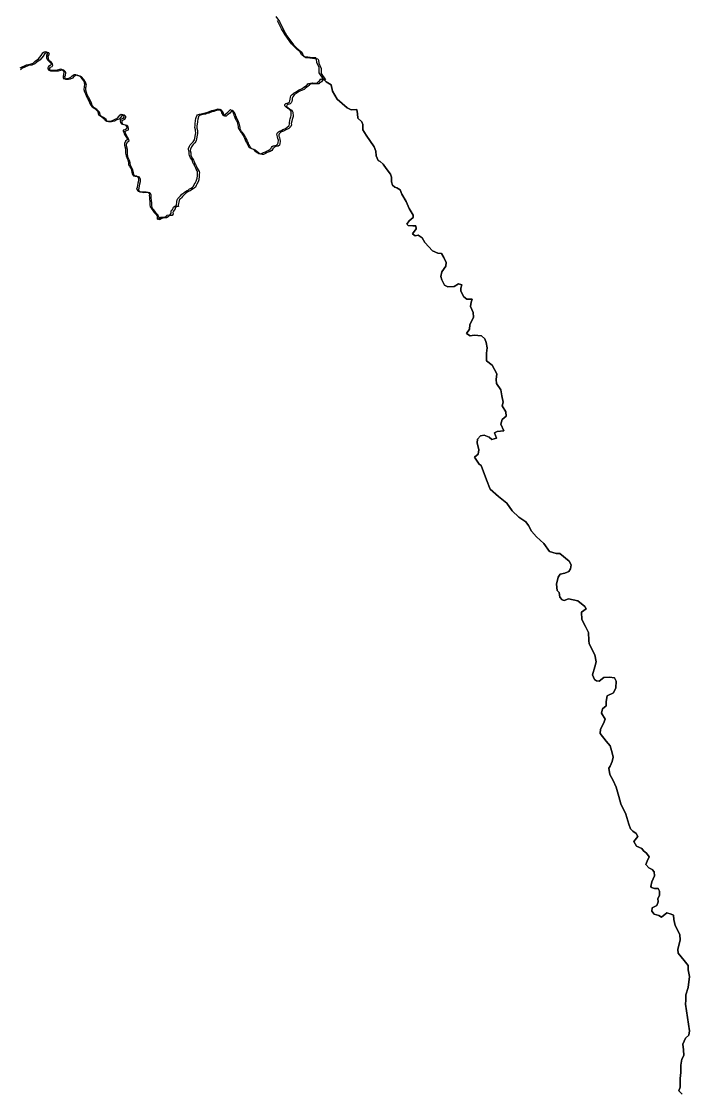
# Model space of a CAD drawing. Header units: inches. Extents: x 33.9 to 41.9, y -4.8 to 5.4.
# Drawn here: x 37.584 to 37.96, y -2.137 to -1.534 of the extents above; entities that cross this region are included whole.
import ezdxf

# ---------------------------------------------------------------- set-up
doc = ezdxf.new("R2010")
doc.units = ezdxf.units.IN
doc.header["$MEASUREMENT"] = 0
doc.layers.add('Counties', color=7, linetype='Continuous')

msp = doc.modelspace()

# ---------------------------------------------------------------- linework, layer by layer
at = {"layer": 'Counties'}
for points in [[(37.72731, -1.53147), (37.72933, -1.53427), (37.73156, -1.53889), (37.73359, -1.54223), (37.73721, -1.54728), (37.73881, -1.5489), (37.74041, -1.55041), (37.7419, -1.55148), (37.74275, -1.55331), (37.74424, -1.5545), (37.74638, -1.55472), (37.74926, -1.55504), (37.75086, -1.55515), (37.75129, -1.55591), (37.75146, -1.55765), (37.75273, -1.5606), (37.75273, -1.56356), (37.75517, -1.56706), (37.75402, -1.56716), (37.75377, -1.56696), (37.75301, -1.56807), (37.7524, -1.5685), (37.75197, -1.56879), (37.75148, -1.56929), (37.75018, -1.56937), (37.74953, -1.56928), (37.74894, -1.56924), (37.74791, -1.56927), (37.74685, -1.56947), (37.7463, -1.56975), (37.74593, -1.57024), (37.74556, -1.57062), (37.74475, -1.57122), (37.7439, -1.57183), (37.74319, -1.57239), (37.74235, -1.57277), (37.74183, -1.57298), (37.74118, -1.57331), (37.74052, -1.57368), (37.73937, -1.57433), (37.73873, -1.57475), (37.73824, -1.57514), (37.73767, -1.57556), (37.73682, -1.57652), (37.73655, -1.57732), (37.73649, -1.57836), (37.7363, -1.57929), (37.73599, -1.57995), (37.73539, -1.58045), (37.73482, -1.58067), (37.73409, -1.58082), (37.73346, -1.5813), (37.73341, -1.58205), (37.73399, -1.58267), (37.73522, -1.58359), (37.73626, -1.58413), (37.73696, -1.58517), (37.73695, -1.58592), (37.737, -1.58679), (37.737, -1.58759), (37.73691, -1.58821), (37.73643, -1.58941), (37.73624, -1.59024), (37.73601, -1.59159), (37.73605, -1.59238), (37.73581, -1.59325), (37.73457, -1.59436), (37.7338, -1.59479), (37.7329, -1.59522), (37.7324, -1.5955), (37.73158, -1.59593), (37.73051, -1.59635), (37.72991, -1.59669), (37.72959, -1.59708), (37.72921, -1.59741), (37.72893, -1.59795), (37.72908, -1.59879), (37.72939, -1.59952), (37.72954, -1.60053), (37.72981, -1.60145), (37.72966, -1.60296), (37.72936, -1.6037), (37.72868, -1.60427), (37.72773, -1.60432), (37.7269, -1.60467), (37.72639, -1.60504), (37.72599, -1.60545), (37.72568, -1.60587), (37.72507, -1.60673), (37.72411, -1.60728), (37.72311, -1.60769), (37.7225, -1.60798), (37.72143, -1.60844), (37.72035, -1.60895), (37.7197, -1.60902), (37.71882, -1.60882), (37.7183, -1.60856), (37.71784, -1.60825), (37.71656, -1.60737), (37.71576, -1.60656), (37.71527, -1.60633), (37.71471, -1.60615), (37.71386, -1.60576), (37.71343, -1.60549), (37.71282, -1.60464), (37.71247, -1.6039), (37.71222, -1.60339), (37.71187, -1.60272), (37.71141, -1.60176), (37.7112, -1.60121), (37.71076, -1.60021), (37.71054, -1.59974), (37.71006, -1.59883), (37.70963, -1.59815), (37.70917, -1.59734), (37.70858, -1.59665), (37.70808, -1.59606), (37.7076, -1.59531), (37.70725, -1.59451), (37.7072, -1.5938), (37.70691, -1.59216), (37.70674, -1.59147), (37.70635, -1.59061), (37.70606, -1.59011), (37.70555, -1.58916), (37.70518, -1.58817), (37.70482, -1.58729), (37.70461, -1.58656), (37.70441, -1.58608), (37.70393, -1.58521), (37.70295, -1.58415), (37.70239, -1.58464), (37.70144, -1.58576), (37.70049, -1.58649), (37.7, -1.58684), (37.69936, -1.5874), (37.69868, -1.58753), (37.69818, -1.5866), (37.69791, -1.58597), (37.69764, -1.58535), (37.69737, -1.58485), (37.69676, -1.58412), (37.69605, -1.58374), (37.69538, -1.58402), (37.69487, -1.58418), (37.69349, -1.58451), (37.6924, -1.58479), (37.69143, -1.58508), (37.68958, -1.58581), (37.68861, -1.586), (37.68783, -1.58625), (37.68645, -1.58653), (37.68546, -1.58674), (37.68437, -1.58708), (37.68391, -1.58765), (37.68362, -1.58858), (37.68349, -1.58918), (37.68328, -1.59031), (37.68322, -1.59082), (37.68305, -1.5918), (37.68295, -1.59315), (37.68289, -1.59424), (37.68322, -1.59553), (37.68327, -1.59618), (37.68334, -1.59721), (37.68259, -1.60117), (37.68231, -1.60173), (37.68186, -1.60237), (37.68093, -1.60334), (37.68029, -1.60407), (37.67982, -1.60475), (37.67926, -1.60603), (37.67925, -1.60671), (37.67962, -1.60804), (37.67961, -1.60932), (37.67978, -1.60999), (37.68049, -1.61134), (37.68108, -1.61225), (37.68153, -1.61328), (37.68168, -1.61381), (37.68212, -1.61467), (37.68237, -1.61511), (37.68292, -1.61617), (37.68315, -1.61664), (37.68364, -1.61763), (37.68415, -1.61864), (37.68435, -1.61924), (37.68431, -1.62004), (37.68428, -1.62079), (37.6843, -1.62151), (37.68406, -1.62281), (37.68396, -1.62332), (37.68367, -1.62447), (37.68298, -1.62562), (37.68255, -1.62639), (37.68213, -1.62732), (37.68147, -1.62791), (37.68076, -1.62839), (37.67988, -1.62883), (37.67912, -1.62951), (37.6786, -1.6297), (37.67751, -1.63029), (37.67703, -1.63065), (37.67656, -1.63101), (37.67557, -1.63181), (37.67478, -1.63263), (37.67425, -1.63333), (37.6737, -1.63387), (37.67325, -1.63425), (37.67291, -1.6349), (37.67275, -1.6359), (37.67262, -1.63655), (37.67248, -1.6376), (37.67251, -1.6382), (37.672, -1.6383), (37.67154, -1.6385), (37.67078, -1.63903), (37.67071, -1.63958), (37.67025, -1.64036), (37.66981, -1.64085), (37.6695, -1.64163), (37.66954, -1.64245), (37.66905, -1.64331), (37.66846, -1.64336), (37.66731, -1.64355), (37.66674, -1.64416), (37.6659, -1.64465), (37.66528, -1.64463), (37.66468, -1.64472), (37.66374, -1.64479), (37.66282, -1.64522), (37.66237, -1.6456), (37.66168, -1.64583), (37.66168, -1.64522), (37.66168, -1.64461), (37.66145, -1.64378), (37.66097, -1.64299), (37.66036, -1.64251), (37.66, -1.64207), (37.65926, -1.64089), (37.65874, -1.64014), (37.65806, -1.6393), (37.65778, -1.63884), (37.65762, -1.63785), (37.65761, -1.63605), (37.6575, -1.63542), (37.65738, -1.63479), (37.65728, -1.63359), (37.65723, -1.63255), (37.65726, -1.63185), (37.65693, -1.63095), (37.65641, -1.63063), (37.65552, -1.63043), (37.65486, -1.63039), (37.65409, -1.63043), (37.65315, -1.63052), (37.65241, -1.63045), (37.65097, -1.63012), (37.65012, -1.62894), (37.65044, -1.62798), (37.65077, -1.62556), (37.65125, -1.62422), (37.65115, -1.62283), (37.65062, -1.62181), (37.65003, -1.62154), (37.64843, -1.62148), (37.6479, -1.62094), (37.64752, -1.6203), (37.64737, -1.61933), (37.64694, -1.61756), (37.64647, -1.61686), (37.64615, -1.61611), (37.64562, -1.61519), (37.64546, -1.61374), (37.64509, -1.61245), (37.64472, -1.61176), (37.64414, -1.61025), (37.64393, -1.6087), (37.64393, -1.60751), (37.64393, -1.60628), (37.6433, -1.60424), (37.64335, -1.60322), (37.64389, -1.60193), (37.64485, -1.60129), (37.6447, -1.60054), (37.64395, -1.59936), (37.64337, -1.59818), (37.64289, -1.59699), (37.64263, -1.5964), (37.64263, -1.59587), (37.64359, -1.59555), (37.64444, -1.59507), (37.64455, -1.59431), (37.64413, -1.59313), (37.64376, -1.59281), (37.64285, -1.59254), (37.64157, -1.59216), (37.64098, -1.59146), (37.64093, -1.59082), (37.64099, -1.58985), (37.64238, -1.58921), (37.64291, -1.5883), (37.64302, -1.58766), (37.64217, -1.5869), (37.64148, -1.58685), (37.64067, -1.58733), (37.64009, -1.58808), (37.63928, -1.5891), (37.63795, -1.58958), (37.63656, -1.59027), (37.63501, -1.59064), (37.63341, -1.59069), (37.63234, -1.59021), (37.63186, -1.5894), (37.63048, -1.58822), (37.62989, -1.58795), (37.62877, -1.5873), (37.62851, -1.5866), (37.62824, -1.58526), (37.62771, -1.58467), (37.62659, -1.58365), (37.6251, -1.58273), (37.62414, -1.58155), (37.62366, -1.58021), (37.6225, -1.57773), (37.62197, -1.57677), (37.62133, -1.57542), (37.6208, -1.57424), (37.62043, -1.57285), (37.62054, -1.57134), (37.62086, -1.57011), (37.62039, -1.56828), (37.61938, -1.56689), (37.61815, -1.56533), (37.61703, -1.56506), (37.6157, -1.56441), (37.61495, -1.56452), (37.61378, -1.56516), (37.61303, -1.56601), (37.61164, -1.56665), (37.61073, -1.56681), (37.60923, -1.56686), (37.60881, -1.56633), (37.60881, -1.5659), (37.60876, -1.56515), (37.60908, -1.56456), (37.60919, -1.56311), (37.60903, -1.56252), (37.60807, -1.56166), (37.60749, -1.56133), (37.60498, -1.56213), (37.6038, -1.56208), (37.60209, -1.56207), (37.60081, -1.56207), (37.60017, -1.56137), (37.60012, -1.56078), (37.60055, -1.55997), (37.60151, -1.55949), (37.602, -1.55885), (37.60184, -1.55805), (37.60115, -1.55729), (37.60019, -1.55649), (37.59966, -1.55573), (37.59944, -1.55503), (37.59939, -1.55369), (37.59998, -1.55262), (37.59967, -1.55187), (37.59913, -1.5516), (37.59817, -1.55181), (37.59737, -1.55224), (37.59646, -1.55379), (37.59485, -1.55572), (37.59303, -1.55706), (37.59186, -1.55808), (37.5902, -1.55872), (37.58822, -1.55903), (37.58459, -1.56074), (37.58368, -1.56138)], [(37.72731, -1.53147), (37.72933, -1.53427), (37.73156, -1.53889), (37.73359, -1.54223), (37.73721, -1.54728), (37.73881, -1.5489), (37.74041, -1.55041), (37.7419, -1.55148), (37.74275, -1.55331), (37.74424, -1.5545), (37.74638, -1.55472), (37.74926, -1.55504), (37.75086, -1.55515), (37.75129, -1.55591), (37.75146, -1.55765), (37.75273, -1.5606), (37.75273, -1.56356), (37.75517, -1.56706), (37.75402, -1.56716), (37.75377, -1.56696), (37.75301, -1.56807), (37.7524, -1.5685), (37.75197, -1.56879), (37.75148, -1.56929), (37.75018, -1.56937), (37.74953, -1.56928), (37.74894, -1.56924), (37.74791, -1.56927), (37.74685, -1.56947), (37.7463, -1.56975), (37.74593, -1.57024), (37.74556, -1.57062), (37.74475, -1.57122), (37.7439, -1.57183), (37.74319, -1.57239), (37.74235, -1.57277), (37.74183, -1.57298), (37.74118, -1.57331), (37.74052, -1.57368), (37.73937, -1.57433), (37.73873, -1.57475), (37.73824, -1.57514), (37.73767, -1.57556), (37.73682, -1.57652), (37.73655, -1.57732), (37.73649, -1.57836), (37.7363, -1.57929), (37.73599, -1.57995), (37.73539, -1.58045), (37.73482, -1.58067), (37.73409, -1.58082), (37.73346, -1.5813), (37.73341, -1.58205), (37.73399, -1.58267), (37.73522, -1.58359), (37.73626, -1.58413), (37.73696, -1.58517), (37.73695, -1.58592), (37.737, -1.58679), (37.737, -1.58759), (37.73691, -1.58821), (37.73643, -1.58941), (37.73624, -1.59024), (37.73601, -1.59159), (37.73605, -1.59238), (37.73581, -1.59325), (37.73457, -1.59436), (37.7338, -1.59479), (37.7329, -1.59522), (37.7324, -1.5955), (37.73158, -1.59593), (37.73051, -1.59635), (37.72991, -1.59669), (37.72959, -1.59708), (37.72921, -1.59741), (37.72893, -1.59795), (37.72908, -1.59879), (37.72939, -1.59952), (37.72954, -1.60053), (37.72981, -1.60145), (37.72966, -1.60296), (37.72936, -1.6037), (37.72868, -1.60427), (37.72773, -1.60432), (37.7269, -1.60467), (37.72639, -1.60504), (37.72599, -1.60545), (37.72568, -1.60587), (37.72507, -1.60673), (37.72411, -1.60728), (37.72311, -1.60769), (37.7225, -1.60798), (37.72143, -1.60844), (37.72035, -1.60895), (37.7197, -1.60902), (37.71882, -1.60882), (37.7183, -1.60856), (37.71784, -1.60825), (37.71656, -1.60737), (37.71576, -1.60656), (37.71527, -1.60633), (37.71471, -1.60615), (37.71386, -1.60576), (37.71343, -1.60549), (37.71282, -1.60464), (37.71247, -1.6039), (37.71222, -1.60339), (37.71187, -1.60272), (37.71141, -1.60176), (37.7112, -1.60121), (37.71076, -1.60021), (37.71054, -1.59974), (37.71006, -1.59883), (37.70963, -1.59815), (37.70917, -1.59734), (37.70858, -1.59665), (37.70808, -1.59606), (37.7076, -1.59531), (37.70725, -1.59451), (37.7072, -1.5938), (37.70691, -1.59216), (37.70674, -1.59147), (37.70635, -1.59061), (37.70606, -1.59011), (37.70555, -1.58916), (37.70518, -1.58817), (37.70482, -1.58729), (37.70461, -1.58656), (37.70441, -1.58608), (37.70393, -1.58521), (37.70295, -1.58415), (37.70239, -1.58464), (37.70144, -1.58576), (37.70049, -1.58649), (37.7, -1.58684), (37.69936, -1.5874), (37.69868, -1.58753), (37.69818, -1.5866), (37.69791, -1.58597), (37.69764, -1.58535), (37.69737, -1.58485), (37.69676, -1.58412), (37.69605, -1.58374), (37.69538, -1.58402), (37.69487, -1.58418), (37.69349, -1.58451), (37.6924, -1.58479), (37.69143, -1.58508), (37.68958, -1.58581), (37.68861, -1.586), (37.68783, -1.58625), (37.68645, -1.58653), (37.68546, -1.58674), (37.68437, -1.58708), (37.68391, -1.58765), (37.68362, -1.58858), (37.68349, -1.58918), (37.68328, -1.59031), (37.68322, -1.59082), (37.68305, -1.5918), (37.68295, -1.59315), (37.68289, -1.59424), (37.68322, -1.59553), (37.68327, -1.59618), (37.68334, -1.59721), (37.68259, -1.60117), (37.68231, -1.60173), (37.68186, -1.60237), (37.68093, -1.60334), (37.68029, -1.60407), (37.67982, -1.60475), (37.67926, -1.60603), (37.67925, -1.60671), (37.67962, -1.60804), (37.67961, -1.60932), (37.67978, -1.60999), (37.68049, -1.61134), (37.68108, -1.61225), (37.68153, -1.61328), (37.68168, -1.61381), (37.68212, -1.61467), (37.68237, -1.61511), (37.68292, -1.61617), (37.68315, -1.61664), (37.68364, -1.61763), (37.68415, -1.61864), (37.68435, -1.61924), (37.68431, -1.62004), (37.68428, -1.62079), (37.6843, -1.62151), (37.68406, -1.62281), (37.68396, -1.62332), (37.68367, -1.62447), (37.68298, -1.62562), (37.68255, -1.62639), (37.68213, -1.62732), (37.68147, -1.62791), (37.68076, -1.62839), (37.67988, -1.62883), (37.67912, -1.62951), (37.6786, -1.6297), (37.67751, -1.63029), (37.67703, -1.63065), (37.67656, -1.63101), (37.67557, -1.63181), (37.67478, -1.63263), (37.67425, -1.63333), (37.6737, -1.63387), (37.67325, -1.63425), (37.67291, -1.6349), (37.67275, -1.6359), (37.67262, -1.63655), (37.67248, -1.6376), (37.67251, -1.6382), (37.672, -1.6383), (37.67154, -1.6385), (37.67078, -1.63903), (37.67071, -1.63958), (37.67025, -1.64036), (37.66981, -1.64085), (37.6695, -1.64163), (37.66954, -1.64245), (37.66905, -1.64331), (37.66846, -1.64336), (37.66731, -1.64355), (37.66674, -1.64416), (37.6659, -1.64465), (37.66528, -1.64463), (37.66468, -1.64472), (37.66374, -1.64479), (37.66282, -1.64522), (37.66237, -1.6456), (37.66168, -1.64583), (37.66168, -1.64522), (37.66168, -1.64461), (37.66145, -1.64378), (37.66097, -1.64299), (37.66036, -1.64251), (37.66, -1.64207), (37.65926, -1.64089), (37.65874, -1.64014), (37.65806, -1.6393), (37.65778, -1.63884), (37.65762, -1.63785), (37.65761, -1.63605), (37.6575, -1.63542), (37.65738, -1.63479), (37.65728, -1.63359), (37.65723, -1.63255), (37.65726, -1.63185), (37.65693, -1.63095), (37.65641, -1.63063), (37.65552, -1.63043), (37.65486, -1.63039), (37.65409, -1.63043), (37.65315, -1.63052), (37.65241, -1.63045), (37.65097, -1.63012), (37.65012, -1.62894), (37.65044, -1.62798), (37.65077, -1.62556), (37.65125, -1.62422), (37.65115, -1.62283), (37.65062, -1.62181), (37.65003, -1.62154), (37.64843, -1.62148), (37.6479, -1.62094), (37.64752, -1.6203), (37.64737, -1.61933), (37.64694, -1.61756), (37.64647, -1.61686), (37.64615, -1.61611), (37.64562, -1.61519), (37.64546, -1.61374), (37.64509, -1.61245), (37.64472, -1.61176), (37.64414, -1.61025), (37.64393, -1.6087), (37.64393, -1.60751), (37.64393, -1.60628), (37.6433, -1.60424), (37.64335, -1.60322), (37.64389, -1.60193), (37.64485, -1.60129), (37.6447, -1.60054), (37.64395, -1.59936), (37.64337, -1.59818), (37.64289, -1.59699), (37.64263, -1.5964), (37.64263, -1.59587), (37.64359, -1.59555), (37.64444, -1.59507), (37.64455, -1.59431), (37.64413, -1.59313), (37.64376, -1.59281), (37.64285, -1.59254), (37.64157, -1.59216), (37.64098, -1.59146), (37.64093, -1.59082), (37.64099, -1.58985), (37.64238, -1.58921), (37.64291, -1.5883), (37.64302, -1.58766), (37.64217, -1.5869), (37.64148, -1.58685), (37.64067, -1.58733), (37.64009, -1.58808), (37.63928, -1.5891), (37.63795, -1.58958), (37.63656, -1.59027), (37.63501, -1.59064), (37.63341, -1.59069), (37.63234, -1.59021), (37.63186, -1.5894), (37.63048, -1.58822), (37.62989, -1.58795), (37.62877, -1.5873), (37.62851, -1.5866), (37.62824, -1.58526), (37.62771, -1.58467), (37.62659, -1.58365), (37.6251, -1.58273), (37.62414, -1.58155), (37.62366, -1.58021), (37.6225, -1.57773), (37.62197, -1.57677), (37.62133, -1.57542), (37.6208, -1.57424), (37.62043, -1.57285), (37.62054, -1.57134), (37.62086, -1.57011), (37.62039, -1.56828), (37.61938, -1.56689), (37.61815, -1.56533), (37.61703, -1.56506), (37.6157, -1.56441), (37.61495, -1.56452), (37.61378, -1.56516), (37.61303, -1.56601), (37.61164, -1.56665), (37.61073, -1.56681), (37.60923, -1.56686), (37.60881, -1.56633), (37.60881, -1.5659), (37.60876, -1.56515), (37.60908, -1.56456), (37.60919, -1.56311), (37.60903, -1.56252), (37.60807, -1.56166), (37.60749, -1.56133), (37.60498, -1.56213), (37.6038, -1.56208), (37.60209, -1.56207), (37.60081, -1.56207), (37.60017, -1.56137), (37.60012, -1.56078), (37.60055, -1.55997), (37.60151, -1.55949), (37.602, -1.55885), (37.60184, -1.55805), (37.60115, -1.55729), (37.60019, -1.55649), (37.59966, -1.55573), (37.59944, -1.55503), (37.59939, -1.55369), (37.59998, -1.55262), (37.59967, -1.55187), (37.59913, -1.5516), (37.59817, -1.55181), (37.59737, -1.55224), (37.59646, -1.55379), (37.59485, -1.55572), (37.59303, -1.55706), (37.59186, -1.55808), (37.5902, -1.55872), (37.58822, -1.55903), (37.58459, -1.56074), (37.58368, -1.56138)], [(37.95578, -2.13738), (37.95402, -2.13548), (37.95475, -2.13358), (37.95475, -2.1311), (37.95461, -2.12862), (37.95505, -2.12526), (37.95505, -2.12117), (37.95564, -2.11781), (37.95667, -2.11576), (37.95653, -2.11255), (37.95609, -2.10933), (37.95771, -2.10598), (37.95948, -2.10422), (37.95992, -2.10174), (37.95775, -2.08675), (37.95796, -2.08459), (37.95796, -2.08148), (37.95909, -2.07753), (37.95996, -2.07124), (37.95925, -2.06747), (37.95915, -2.06504), (37.9569, -2.06218), (37.95364, -2.05805), (37.95336, -2.05607), (37.95463, -2.05071), (37.95452, -2.0478), (37.95345, -2.04533), (37.95184, -2.04266), (37.95114, -2.03927), (37.95086, -2.03673), (37.9496, -2.03616), (37.94722, -2.03545), (37.94425, -2.03795), (37.94268, -2.03691), (37.94006, -2.03614), (37.93879, -2.03454), (37.93893, -2.03256), (37.9416, -2.0313), (37.9423, -2.02918), (37.94216, -2.02748), (37.94314, -2.02579), (37.94314, -2.02325), (37.9423, -2.02183), (37.94034, -2.02183), (37.93865, -2.02112), (37.93824, -2.02056), (37.93866, -2.01802), (37.94034, -2.01463), (37.94007, -2.01237), (37.93894, -2.0111), (37.93698, -2.01011), (37.9353, -2.00827), (37.93614, -2.00644), (37.93726, -2.00389), (37.93572, -2.00192), (37.93404, -2.00064), (37.9332, -1.99937), (37.93011, -1.99796), (37.92871, -1.99527), (37.93082, -1.99259), (37.92998, -1.9909), (37.92801, -1.98948), (37.92675, -1.98821), (37.92591, -1.98567), (37.92409, -1.98002), (37.92129, -1.97409), (37.92017, -1.97013), (37.91877, -1.96476), (37.91709, -1.96095), (37.91513, -1.9577), (37.91457, -1.95403), (37.91541, -1.9529), (37.91653, -1.95036), (37.9171, -1.94796), (37.9164, -1.94541), (37.91528, -1.94146), (37.91304, -1.93892), (37.90967, -1.93468), (37.90981, -1.93214), (37.9115, -1.92903), (37.91248, -1.92649), (37.91052, -1.9231), (37.91108, -1.9207), (37.91305, -1.919), (37.91305, -1.9166), (37.91361, -1.91336), (37.91712, -1.91166), (37.91853, -1.90898), (37.91867, -1.90517), (37.91769, -1.90333), (37.91488, -1.9029), (37.9118, -1.90319), (37.90913, -1.90516), (37.90773, -1.90502), (37.90646, -1.90417), (37.90548, -1.90163), (37.90661, -1.89711), (37.90745, -1.89429), (37.90661, -1.89033), (37.90353, -1.88412), (37.90341, -1.88224), (37.90312, -1.87776), (37.90143, -1.87437), (37.89933, -1.87056), (37.89919, -1.86646), (37.90186, -1.86448), (37.90116, -1.86321), (37.89709, -1.8601), (37.8919, -1.85897), (37.88938, -1.85982), (37.88825, -1.85939), (37.88699, -1.85798), (37.88657, -1.8553), (37.88559, -1.85417), (37.88517, -1.85064), (37.88616, -1.84668), (37.88728, -1.84499), (37.88981, -1.84442), (37.89205, -1.84344), (37.89304, -1.84202), (37.89332, -1.83977), (37.8922, -1.83779), (37.88701, -1.83341), (37.88491, -1.83341), (37.88126, -1.83227), (37.87803, -1.82775), (37.87397, -1.82394), (37.87102, -1.82083), (37.86948, -1.81758), (37.86794, -1.8156), (37.86401, -1.81291), (37.86023, -1.80938), (37.85714, -1.80514), (37.85251, -1.80133), (37.84789, -1.79723), (37.84578, -1.792), (37.8427, -1.78395), (37.84158, -1.7831), (37.83906, -1.77929), (37.84116, -1.7776), (37.84145, -1.77505), (37.84047, -1.7711), (37.84075, -1.76912), (37.84243, -1.76729), (37.84454, -1.76686), (37.84735, -1.768), (37.84875, -1.76927), (37.85141, -1.76856), (37.85029, -1.7656), (37.85184, -1.76475), (37.85549, -1.76433), (37.85394, -1.76066), (37.85465, -1.75811), (37.8569, -1.75614), (37.85662, -1.75374), (37.85465, -1.75035), (37.85522, -1.74837), (37.85438, -1.7447), (37.85382, -1.74131), (37.85144, -1.73778), (37.8513, -1.73552), (37.85158, -1.73227), (37.84892, -1.72746), (37.84583, -1.72506), (37.84584, -1.72083), (37.84612, -1.71772), (37.84556, -1.71475), (37.84486, -1.71263), (37.84289, -1.71108), (37.83883, -1.71065), (37.83658, -1.71108), (37.83448, -1.70966), (37.83616, -1.70726), (37.83645, -1.70472), (37.83855, -1.70049), (37.83827, -1.6978), (37.83687, -1.69455), (37.83716, -1.69215), (37.83772, -1.69032), (37.83477, -1.69046), (37.83309, -1.68904), (37.83127, -1.68579), (37.83127, -1.68424), (37.83197, -1.6824), (37.83001, -1.68184), (37.82762, -1.68325), (37.82397, -1.68339), (37.82215, -1.68254), (37.82061, -1.67943), (37.82019, -1.6776), (37.82075, -1.67505), (37.823, -1.67181), (37.82314, -1.66969), (37.82188, -1.66701), (37.82048, -1.66474), (37.81851, -1.6646), (37.81543, -1.66319), (37.81108, -1.65852), (37.80954, -1.65584), (37.80743, -1.65443), (37.80575, -1.65471), (37.80421, -1.65358), (37.80617, -1.6509), (37.80603, -1.6492), (37.80561, -1.64906), (37.80435, -1.64906), (37.80183, -1.64892), (37.80098, -1.64821), (37.80239, -1.64637), (37.80449, -1.64454), (37.80463, -1.64313), (37.80239, -1.63945), (37.80071, -1.63536), (37.79819, -1.6314), (37.79721, -1.62886), (37.79539, -1.62773), (37.79426, -1.62745), (37.793, -1.62632), (37.79244, -1.62448), (37.79244, -1.6218), (37.79188, -1.6201), (37.78936, -1.61685), (37.78768, -1.61445), (37.78599, -1.61304), (37.78487, -1.61233), (37.78375, -1.60979), (37.78347, -1.60724), (37.78263, -1.6047), (37.77815, -1.5982), (37.77632, -1.59509), (37.77619, -1.59213), (37.77563, -1.59072), (37.77352, -1.5886), (37.77324, -1.5862), (37.77296, -1.5838), (37.7696, -1.58393), (37.76735, -1.5828), (37.76174, -1.578), (37.75922, -1.57334), (37.75838, -1.5698), (37.75558, -1.56811), (37.75412, -1.56662), (37.75168, -1.56312), (37.75168, -1.56015), (37.75041, -1.55721), (37.75024, -1.55546), (37.74981, -1.55471), (37.74821, -1.5546), (37.74533, -1.55427), (37.7432, -1.55405), (37.7417, -1.55286), (37.74085, -1.55104), (37.73936, -1.54996), (37.73776, -1.54845), (37.73616, -1.54684), (37.73254, -1.54178), (37.73052, -1.53844), (37.72828, -1.53382)], [(37.95578, -2.13738), (37.95402, -2.13548), (37.95475, -2.13358), (37.95475, -2.1311), (37.95461, -2.12862), (37.95505, -2.12526), (37.95505, -2.12117), (37.95564, -2.11781), (37.95667, -2.11576), (37.95653, -2.11255), (37.95609, -2.10933), (37.95771, -2.10598), (37.95948, -2.10422), (37.95992, -2.10174), (37.95775, -2.08675), (37.95796, -2.08459), (37.95796, -2.08148), (37.95909, -2.07753), (37.95996, -2.07124), (37.95925, -2.06747), (37.95915, -2.06504), (37.9569, -2.06218), (37.95364, -2.05805), (37.95336, -2.05607), (37.95463, -2.05071), (37.95452, -2.0478), (37.95345, -2.04533), (37.95184, -2.04266), (37.95114, -2.03927), (37.95086, -2.03673), (37.9496, -2.03616), (37.94722, -2.03545), (37.94425, -2.03795), (37.94268, -2.03691), (37.94006, -2.03614), (37.93879, -2.03454), (37.93893, -2.03256), (37.9416, -2.0313), (37.9423, -2.02918), (37.94216, -2.02748), (37.94314, -2.02579), (37.94314, -2.02325), (37.9423, -2.02183), (37.94034, -2.02183), (37.93865, -2.02112), (37.93824, -2.02056), (37.93866, -2.01802), (37.94034, -2.01463), (37.94007, -2.01237), (37.93894, -2.0111), (37.93698, -2.01011), (37.9353, -2.00827), (37.93614, -2.00644), (37.93726, -2.00389), (37.93572, -2.00192), (37.93404, -2.00064), (37.9332, -1.99937), (37.93011, -1.99796), (37.92871, -1.99527), (37.93082, -1.99259), (37.92998, -1.9909), (37.92801, -1.98948), (37.92675, -1.98821), (37.92591, -1.98567), (37.92409, -1.98002), (37.92129, -1.97409), (37.92017, -1.97013), (37.91877, -1.96476), (37.91709, -1.96095), (37.91513, -1.9577), (37.91457, -1.95403), (37.91541, -1.9529), (37.91653, -1.95036), (37.9171, -1.94796), (37.9164, -1.94541), (37.91528, -1.94146), (37.91304, -1.93892), (37.90967, -1.93468), (37.90981, -1.93214), (37.9115, -1.92903), (37.91248, -1.92649), (37.91052, -1.9231), (37.91108, -1.9207), (37.91305, -1.919), (37.91305, -1.9166), (37.91361, -1.91336), (37.91712, -1.91166), (37.91853, -1.90898), (37.91867, -1.90517), (37.91769, -1.90333), (37.91488, -1.9029), (37.9118, -1.90319), (37.90913, -1.90516), (37.90773, -1.90502), (37.90646, -1.90417), (37.90548, -1.90163), (37.90661, -1.89711), (37.90745, -1.89429), (37.90661, -1.89033), (37.90353, -1.88412), (37.90341, -1.88224), (37.90312, -1.87776), (37.90143, -1.87437), (37.89933, -1.87056), (37.89919, -1.86646), (37.90186, -1.86448), (37.90116, -1.86321), (37.89709, -1.8601), (37.8919, -1.85897), (37.88938, -1.85982), (37.88825, -1.85939), (37.88699, -1.85798), (37.88657, -1.8553), (37.88559, -1.85417), (37.88517, -1.85064), (37.88616, -1.84668), (37.88728, -1.84499), (37.88981, -1.84442), (37.89205, -1.84344), (37.89304, -1.84202), (37.89332, -1.83977), (37.8922, -1.83779), (37.88701, -1.83341), (37.88491, -1.83341), (37.88126, -1.83227), (37.87803, -1.82775), (37.87397, -1.82394), (37.87102, -1.82083), (37.86948, -1.81758), (37.86794, -1.8156), (37.86401, -1.81291), (37.86023, -1.80938), (37.85714, -1.80514), (37.85251, -1.80133), (37.84789, -1.79723), (37.84578, -1.792), (37.8427, -1.78395), (37.84158, -1.7831), (37.83906, -1.77929), (37.84116, -1.7776), (37.84145, -1.77505), (37.84047, -1.7711), (37.84075, -1.76912), (37.84243, -1.76729), (37.84454, -1.76686), (37.84735, -1.768), (37.84875, -1.76927), (37.85141, -1.76856), (37.85029, -1.7656), (37.85184, -1.76475), (37.85549, -1.76433), (37.85394, -1.76066), (37.85465, -1.75811), (37.8569, -1.75614), (37.85662, -1.75374), (37.85465, -1.75035), (37.85522, -1.74837), (37.85438, -1.7447), (37.85382, -1.74131), (37.85144, -1.73778), (37.8513, -1.73552), (37.85158, -1.73227), (37.84892, -1.72746), (37.84583, -1.72506), (37.84584, -1.72083), (37.84612, -1.71772), (37.84556, -1.71475), (37.84486, -1.71263), (37.84289, -1.71108), (37.83883, -1.71065), (37.83658, -1.71108), (37.83448, -1.70966), (37.83616, -1.70726), (37.83645, -1.70472), (37.83855, -1.70049), (37.83827, -1.6978), (37.83687, -1.69455), (37.83716, -1.69215), (37.83772, -1.69032), (37.83477, -1.69046), (37.83309, -1.68904), (37.83127, -1.68579), (37.83127, -1.68424), (37.83197, -1.6824), (37.83001, -1.68184), (37.82762, -1.68325), (37.82397, -1.68339), (37.82215, -1.68254), (37.82061, -1.67943), (37.82019, -1.6776), (37.82075, -1.67505), (37.823, -1.67181), (37.82314, -1.66969), (37.82188, -1.66701), (37.82048, -1.66474), (37.81851, -1.6646), (37.81543, -1.66319), (37.81108, -1.65852), (37.80954, -1.65584), (37.80743, -1.65443), (37.80575, -1.65471), (37.80421, -1.65358), (37.80617, -1.6509), (37.80603, -1.6492), (37.80561, -1.64906), (37.80435, -1.64906), (37.80183, -1.64892), (37.80098, -1.64821), (37.80239, -1.64637), (37.80449, -1.64454), (37.80463, -1.64313), (37.80239, -1.63945), (37.80071, -1.63536), (37.79819, -1.6314), (37.79721, -1.62886), (37.79539, -1.62773), (37.79426, -1.62745), (37.793, -1.62632), (37.79244, -1.62448), (37.79244, -1.6218), (37.79188, -1.6201), (37.78936, -1.61685), (37.78768, -1.61445), (37.78599, -1.61304), (37.78487, -1.61233), (37.78375, -1.60979), (37.78347, -1.60724), (37.78263, -1.6047), (37.77815, -1.5982), (37.77632, -1.59509), (37.77619, -1.59213), (37.77563, -1.59072), (37.77352, -1.5886), (37.77324, -1.5862), (37.77296, -1.5838), (37.7696, -1.58393), (37.76735, -1.5828), (37.76174, -1.578), (37.75922, -1.57334), (37.75838, -1.5698), (37.75558, -1.56811), (37.75412, -1.56662), (37.75168, -1.56312), (37.75168, -1.56015), (37.75041, -1.55721), (37.75024, -1.55546), (37.74981, -1.55471), (37.74821, -1.5546), (37.74533, -1.55427), (37.7432, -1.55405), (37.7417, -1.55286), (37.74085, -1.55104), (37.73936, -1.54996), (37.73776, -1.54845), (37.73616, -1.54684), (37.73254, -1.54178), (37.73052, -1.53844), (37.72828, -1.53382)], [(37.58354, -1.5603), (37.58717, -1.55859), (37.58915, -1.55827), (37.59081, -1.55763), (37.59198, -1.55661), (37.5938, -1.55527), (37.59541, -1.55335), (37.59632, -1.55179), (37.59712, -1.55136), (37.59808, -1.55115), (37.59862, -1.55142), (37.59894, -1.55217), (37.59835, -1.55325), (37.5984, -1.55459), (37.59861, -1.55529), (37.59914, -1.55604), (37.6001, -1.55685), (37.60079, -1.5576), (37.60095, -1.5584), (37.60047, -1.55905), (37.5995, -1.55953), (37.59907, -1.56033), (37.59913, -1.56092), (37.59976, -1.56162), (37.60105, -1.56162), (37.60275, -1.56163), (37.60393, -1.56169), (37.60644, -1.56089), (37.60703, -1.56121), (37.60798, -1.56207), (37.60814, -1.56266), (37.60803, -1.56411), (37.60771, -1.5647), (37.60776, -1.56545), (37.60776, -1.56588), (37.60819, -1.56642), (37.60968, -1.56637), (37.61059, -1.56621), (37.61198, -1.56557), (37.61273, -1.56471), (37.6139, -1.56407), (37.61465, -1.56396), (37.61599, -1.56461), (37.6171, -1.56488), (37.61833, -1.56644), (37.61934, -1.56784), (37.61982, -1.56966), (37.61949, -1.5709), (37.61938, -1.5724), (37.61975, -1.5738), (37.62028, -1.57498), (37.62092, -1.57632), (37.62145, -1.57729), (37.62262, -1.57976), (37.62309, -1.5811), (37.62405, -1.58229), (37.62554, -1.5832), (37.62666, -1.58422), (37.62719, -1.58481), (37.62746, -1.58616), (37.62772, -1.58685), (37.62884, -1.5875), (37.62943, -1.58777), (37.63081, -1.58895), (37.63129, -1.58976), (37.63236, -1.59025), (37.63396, -1.5902), (37.63551, -1.58983), (37.6369, -1.58913), (37.63823, -1.58865), (37.63904, -1.58763), (37.63963, -1.58688), (37.64043, -1.5864), (37.64112, -1.58646), (37.64197, -1.58721), (37.64187, -1.58785), (37.64133, -1.58876), (37.63994, -1.58941), (37.63988, -1.59037), (37.63993, -1.59102), (37.64052, -1.59172), (37.6418, -1.59209), (37.64271, -1.59236), (37.64308, -1.59269), (37.6435, -1.59387), (37.6434, -1.59462), (37.64254, -1.5951), (37.64158, -1.59542), (37.64158, -1.59596), (37.64184, -1.59655), (37.64232, -1.59773), (37.6429, -1.59891), (37.64365, -1.60009), (37.64381, -1.60084), (37.64284, -1.60149), (37.64231, -1.60277), (37.64225, -1.60379), (37.64288, -1.60583), (37.64288, -1.60707), (37.64288, -1.60825), (37.64309, -1.60981), (37.64367, -1.61131), (37.64404, -1.61201), (37.64441, -1.6133), (37.64457, -1.61475), (37.6451, -1.61566), (37.64542, -1.61641), (37.6459, -1.61711), (37.64632, -1.61888), (37.64648, -1.61985), (37.64685, -1.62049), (37.64738, -1.62103), (37.64898, -1.62109), (37.64957, -1.62136), (37.6501, -1.62238), (37.6502, -1.62378), (37.64972, -1.62512), (37.64939, -1.62753), (37.64907, -1.62849), (37.64992, -1.62968), (37.65136, -1.63), (37.6521, -1.63008), (37.65304, -1.62998), (37.65381, -1.62995), (37.65447, -1.62998), (37.65536, -1.63018), (37.65589, -1.6305), (37.65621, -1.6314), (37.65618, -1.6321), (37.65623, -1.63314), (37.65633, -1.63434), (37.65645, -1.63497), (37.65656, -1.6356), (37.65657, -1.6374), (37.65673, -1.6384), (37.65701, -1.63885), (37.65769, -1.63969), (37.65821, -1.64044), (37.65896, -1.64163), (37.65931, -1.64206), (37.65992, -1.64254), (37.66041, -1.64333), (37.66063, -1.64416), (37.66063, -1.64478), (37.66063, -1.64538), (37.66132, -1.64516), (37.66177, -1.64477), (37.66269, -1.64434), (37.66364, -1.64427), (37.66423, -1.64418), (37.66485, -1.6442), (37.66569, -1.64371), (37.66627, -1.6431), (37.66741, -1.64292), (37.668, -1.64286), (37.66849, -1.642), (37.66845, -1.64118), (37.66876, -1.6404), (37.6692, -1.63992), (37.66966, -1.63913), (37.66974, -1.63859), (37.6705, -1.63805), (37.67095, -1.63786), (37.67146, -1.63776), (37.67143, -1.63715), (37.67158, -1.6361), (37.6717, -1.63545), (37.67187, -1.63445), (37.6722, -1.6338), (37.67265, -1.63342), (37.6732, -1.63288), (37.67373, -1.63218), (37.67452, -1.63136), (37.67551, -1.63057), (37.67599, -1.63021), (37.67647, -1.62984), (37.67755, -1.62926), (37.67807, -1.62907), (37.67883, -1.62838), (37.67971, -1.62795), (37.68042, -1.62746), (37.68108, -1.62687), (37.6815, -1.62594), (37.68193, -1.62517), (37.68263, -1.62402), (37.68291, -1.62287), (37.68302, -1.62237), (37.68326, -1.62107), (37.68323, -1.62034), (37.68326, -1.61959), (37.6833, -1.61879), (37.6831, -1.6182), (37.68259, -1.61719), (37.6821, -1.6162), (37.68187, -1.61573), (37.68132, -1.61466), (37.68107, -1.61423), (37.68064, -1.61337), (37.68048, -1.61283), (37.68003, -1.6118), (37.67944, -1.6109), (37.67874, -1.60955), (37.67856, -1.60888), (37.67857, -1.60759), (37.67821, -1.60626), (37.67821, -1.60559), (37.67877, -1.6043), (37.67925, -1.60362), (37.67988, -1.60289), (37.68081, -1.60192), (37.68126, -1.60128), (37.68155, -1.60072), (37.68229, -1.59676), (37.68222, -1.59574), (37.68217, -1.59509), (37.68184, -1.59379), (37.6819, -1.59271), (37.682, -1.59135), (37.68217, -1.59037), (37.68223, -1.58987), (37.68244, -1.58874), (37.68257, -1.58813), (37.68286, -1.58721), (37.68332, -1.58663), (37.68442, -1.5863), (37.6854, -1.58609), (37.68678, -1.5858), (37.68757, -1.58555), (37.68853, -1.58537), (37.69038, -1.58463), (37.69135, -1.58434), (37.69244, -1.58406), (37.69383, -1.58373), (37.69433, -1.58357), (37.695, -1.5833), (37.69571, -1.58367), (37.69632, -1.5844), (37.6966, -1.5849), (37.69687, -1.58552), (37.69713, -1.58615), (37.69763, -1.58708), (37.69832, -1.58695), (37.69895, -1.58639), (37.69944, -1.58604), (37.70039, -1.58531), (37.70134, -1.58419), (37.7019, -1.5837), (37.70288, -1.58476), (37.70336, -1.58564), (37.70357, -1.58612), (37.70378, -1.58684), (37.70413, -1.58773), (37.7045, -1.58871), (37.70501, -1.58966), (37.7053, -1.59016), (37.70569, -1.59102), (37.70586, -1.59171), (37.70616, -1.59335), (37.70621, -1.59406), (37.70655, -1.59487), (37.70704, -1.59562), (37.70754, -1.5962), (37.70812, -1.59689), (37.70859, -1.59771), (37.70902, -1.59839), (37.70949, -1.59929), (37.70971, -1.59976), (37.71015, -1.60077), (37.71036, -1.60131), (37.71083, -1.60228), (37.71117, -1.60295), (37.71142, -1.60345), (37.71177, -1.6042), (37.71238, -1.60505), (37.71281, -1.60532), (37.71366, -1.60571), (37.71422, -1.60588), (37.71471, -1.60611), (37.71552, -1.60692), (37.71679, -1.60781), (37.71726, -1.60812), (37.71777, -1.60838), (37.71865, -1.60858), (37.7193, -1.60851), (37.72038, -1.60799), (37.72145, -1.60753), (37.72206, -1.60724), (37.72307, -1.60683), (37.72402, -1.60628), (37.72463, -1.60542), (37.72495, -1.605), (37.72534, -1.60459), (37.72585, -1.60422), (37.72668, -1.60387), (37.72763, -1.60383), (37.72832, -1.60326), (37.72862, -1.60251), (37.72876, -1.601), (37.72849, -1.60008), (37.72834, -1.59908), (37.72804, -1.59834), (37.72788, -1.5975), (37.72816, -1.59696), (37.72854, -1.59663), (37.72886, -1.59625), (37.72946, -1.5959), (37.73053, -1.59549), (37.73135, -1.59505), (37.73185, -1.59477), (37.73275, -1.59434), (37.73352, -1.59391), (37.73476, -1.5928), (37.735, -1.59193), (37.73496, -1.59115), (37.73519, -1.58979), (37.73538, -1.58897), (37.73586, -1.58776), (37.73596, -1.58714), (37.73595, -1.58634), (37.7359, -1.58548), (37.73591, -1.58473), (37.73521, -1.58368), (37.73417, -1.58314), (37.73295, -1.58223), (37.73237, -1.5816), (37.73241, -1.58085), (37.73304, -1.58037), (37.73377, -1.58022), (37.73434, -1.58), (37.73494, -1.57951), (37.73525, -1.57885), (37.73544, -1.57791), (37.7355, -1.57687), (37.73578, -1.57608), (37.73662, -1.57511), (37.7372, -1.57469), (37.73768, -1.57431), (37.73833, -1.57388), (37.73947, -1.57323), (37.74013, -1.57286), (37.74079, -1.57253), (37.7413, -1.57233), (37.74214, -1.57194), (37.74285, -1.57139), (37.7437, -1.57077), (37.74451, -1.57018), (37.74488, -1.5698), (37.74525, -1.5693), (37.7458, -1.56903), (37.74687, -1.56882), (37.7479, -1.56879), (37.74848, -1.56883), (37.74913, -1.56892), (37.75043, -1.56884), (37.75092, -1.56834), (37.75135, -1.56806), (37.75196, -1.56762), (37.75272, -1.56652), (37.75297, -1.56672), (37.75412, -1.56662), (37.75558, -1.56811), (37.75838, -1.5698), (37.75922, -1.57334), (37.76174, -1.578), (37.76735, -1.5828), (37.7696, -1.58393), (37.77296, -1.5838), (37.77324, -1.5862), (37.77352, -1.5886), (37.77563, -1.59072), (37.77619, -1.59213), (37.77632, -1.59509), (37.77815, -1.5982), (37.78263, -1.6047), (37.78347, -1.60724), (37.78375, -1.60979), (37.78487, -1.61233), (37.78599, -1.61304), (37.78768, -1.61445), (37.78936, -1.61685), (37.79188, -1.6201), (37.79244, -1.6218), (37.79244, -1.62448), (37.793, -1.62632), (37.79426, -1.62745), (37.79539, -1.62773), (37.79721, -1.62886), (37.79819, -1.6314), (37.80071, -1.63536), (37.80239, -1.63945), (37.80463, -1.64313), (37.80449, -1.64454), (37.80239, -1.64637), (37.80098, -1.64821), (37.80183, -1.64892), (37.80435, -1.64906), (37.80561, -1.64906), (37.80603, -1.6492), (37.80617, -1.6509), (37.80421, -1.65358), (37.80575, -1.65471), (37.80743, -1.65443), (37.80954, -1.65584), (37.81108, -1.65852), (37.81543, -1.66319), (37.81851, -1.6646), (37.82048, -1.66474), (37.82188, -1.66701), (37.82314, -1.66969), (37.823, -1.67181), (37.82075, -1.67505), (37.82019, -1.6776), (37.82061, -1.67943), (37.82215, -1.68254), (37.82397, -1.68339), (37.82762, -1.68325), (37.83001, -1.68184), (37.83197, -1.6824), (37.83127, -1.68424), (37.83127, -1.68579), (37.83309, -1.68904), (37.83477, -1.69046), (37.83772, -1.69032), (37.83716, -1.69215), (37.83687, -1.69455), (37.83827, -1.6978), (37.83855, -1.70049), (37.83645, -1.70472), (37.83616, -1.70726), (37.83448, -1.70966), (37.83658, -1.71108), (37.83883, -1.71065), (37.84289, -1.71108), (37.84486, -1.71263), (37.84556, -1.71475), (37.84612, -1.71772), (37.84584, -1.72083), (37.84583, -1.72506), (37.84892, -1.72746), (37.85158, -1.73227), (37.8513, -1.73552), (37.85144, -1.73778), (37.85382, -1.74131), (37.85438, -1.7447), (37.85522, -1.74837), (37.85465, -1.75035), (37.85662, -1.75374), (37.8569, -1.75614), (37.85465, -1.75811), (37.85394, -1.76066), (37.85549, -1.76433), (37.85184, -1.76475), (37.85029, -1.7656), (37.85141, -1.76856), (37.84875, -1.76927), (37.84735, -1.768), (37.84454, -1.76686), (37.84243, -1.76729), (37.84075, -1.76912), (37.84047, -1.7711), (37.84145, -1.77505), (37.84116, -1.7776), (37.83906, -1.77929), (37.84158, -1.7831), (37.8427, -1.78395), (37.84578, -1.792), (37.84789, -1.79723), (37.85251, -1.80133), (37.85714, -1.80514), (37.86023, -1.80938), (37.86401, -1.81291), (37.86794, -1.8156), (37.86948, -1.81758), (37.87102, -1.82083), (37.87397, -1.82394), (37.87803, -1.82775), (37.88126, -1.83227), (37.88491, -1.83341), (37.88701, -1.83341), (37.8922, -1.83779), (37.89332, -1.83977), (37.89304, -1.84202), (37.89205, -1.84344), (37.88981, -1.84442), (37.88728, -1.84499), (37.88616, -1.84668), (37.88517, -1.85064), (37.88559, -1.85417), (37.88657, -1.8553), (37.88699, -1.85798), (37.88825, -1.85939), (37.88938, -1.85982), (37.8919, -1.85897), (37.89709, -1.8601), (37.90116, -1.86321), (37.90186, -1.86448), (37.89919, -1.86646), (37.89933, -1.87056), (37.90143, -1.87437), (37.90312, -1.87776), (37.90341, -1.88224), (37.90353, -1.88412), (37.90661, -1.89033), (37.90745, -1.89429), (37.90661, -1.89711), (37.90548, -1.90163), (37.90646, -1.90417), (37.90773, -1.90502), (37.90913, -1.90516), (37.9118, -1.90319), (37.91488, -1.9029), (37.91769, -1.90333), (37.91867, -1.90517), (37.91853, -1.90898), (37.91712, -1.91166), (37.91361, -1.91336), (37.91305, -1.9166), (37.91305, -1.919), (37.91108, -1.9207), (37.91052, -1.9231), (37.91248, -1.92649), (37.9115, -1.92903), (37.90981, -1.93214), (37.90967, -1.93468), (37.91304, -1.93892), (37.91528, -1.94146), (37.9164, -1.94541), (37.9171, -1.94796), (37.91653, -1.95036), (37.91541, -1.9529), (37.91457, -1.95403), (37.91513, -1.9577), (37.91709, -1.96095), (37.91877, -1.96476), (37.92017, -1.97013), (37.92129, -1.97409), (37.92409, -1.98002), (37.92591, -1.98567), (37.92675, -1.98821), (37.92801, -1.98948), (37.92998, -1.9909), (37.93082, -1.99259), (37.92871, -1.99527), (37.93011, -1.99796), (37.9332, -1.99937), (37.93404, -2.00064), (37.93572, -2.00192), (37.93726, -2.00389), (37.93614, -2.00644), (37.9353, -2.00827), (37.93698, -2.01011), (37.93894, -2.0111), (37.94007, -2.01237), (37.94034, -2.01463), (37.93866, -2.01802), (37.93824, -2.02056), (37.93865, -2.02112), (37.94034, -2.02183), (37.9423, -2.02183), (37.94314, -2.02325), (37.94314, -2.02579), (37.94216, -2.02748), (37.9423, -2.02918), (37.9416, -2.0313), (37.93893, -2.03256), (37.93879, -2.03454), (37.94006, -2.03614), (37.94268, -2.03691), (37.94425, -2.03795), (37.94722, -2.03545), (37.9496, -2.03616), (37.95086, -2.03673), (37.95114, -2.03927), (37.95184, -2.04266), (37.95345, -2.04533), (37.95452, -2.0478), (37.95463, -2.05071), (37.95336, -2.05607), (37.95364, -2.05805), (37.9569, -2.06218), (37.95915, -2.06504), (37.95925, -2.06747), (37.95996, -2.07124), (37.95909, -2.07753), (37.95796, -2.08148), (37.95796, -2.08459), (37.95775, -2.08675), (37.95992, -2.10174), (37.95948, -2.10422), (37.95771, -2.10598), (37.95609, -2.10933), (37.95653, -2.11255), (37.95667, -2.11576), (37.95564, -2.11781), (37.95505, -2.12117), (37.95505, -2.12526), (37.95461, -2.12862), (37.95475, -2.1311), (37.95475, -2.13358), (37.95402, -2.13548), (37.95578, -2.13738)], [(37.58354, -1.5603), (37.58717, -1.55859), (37.58915, -1.55827), (37.59081, -1.55763), (37.59198, -1.55661), (37.5938, -1.55527), (37.59541, -1.55335), (37.59632, -1.55179), (37.59712, -1.55136), (37.59808, -1.55115), (37.59862, -1.55142), (37.59894, -1.55217), (37.59835, -1.55325), (37.5984, -1.55459), (37.59861, -1.55529), (37.59914, -1.55604), (37.6001, -1.55685), (37.60079, -1.5576), (37.60095, -1.5584), (37.60047, -1.55905), (37.5995, -1.55953), (37.59907, -1.56033), (37.59913, -1.56092), (37.59976, -1.56162), (37.60105, -1.56162), (37.60275, -1.56163), (37.60393, -1.56169), (37.60644, -1.56089), (37.60703, -1.56121), (37.60798, -1.56207), (37.60814, -1.56266), (37.60803, -1.56411), (37.60771, -1.5647), (37.60776, -1.56545), (37.60776, -1.56588), (37.60819, -1.56642), (37.60968, -1.56637), (37.61059, -1.56621), (37.61198, -1.56557), (37.61273, -1.56471), (37.6139, -1.56407), (37.61465, -1.56396), (37.61599, -1.56461), (37.6171, -1.56488), (37.61833, -1.56644), (37.61934, -1.56784), (37.61982, -1.56966), (37.61949, -1.5709), (37.61938, -1.5724), (37.61975, -1.5738), (37.62028, -1.57498), (37.62092, -1.57632), (37.62145, -1.57729), (37.62262, -1.57976), (37.62309, -1.5811), (37.62405, -1.58229), (37.62554, -1.5832), (37.62666, -1.58422), (37.62719, -1.58481), (37.62746, -1.58616), (37.62772, -1.58685), (37.62884, -1.5875), (37.62943, -1.58777), (37.63081, -1.58895), (37.63129, -1.58976), (37.63236, -1.59025), (37.63396, -1.5902), (37.63551, -1.58983), (37.6369, -1.58913), (37.63823, -1.58865), (37.63904, -1.58763), (37.63963, -1.58688), (37.64043, -1.5864), (37.64112, -1.58646), (37.64197, -1.58721), (37.64187, -1.58785), (37.64133, -1.58876), (37.63994, -1.58941), (37.63988, -1.59037), (37.63993, -1.59102), (37.64052, -1.59172), (37.6418, -1.59209), (37.64271, -1.59236), (37.64308, -1.59269), (37.6435, -1.59387), (37.6434, -1.59462), (37.64254, -1.5951), (37.64158, -1.59542), (37.64158, -1.59596), (37.64184, -1.59655), (37.64232, -1.59773), (37.6429, -1.59891), (37.64365, -1.60009), (37.64381, -1.60084), (37.64284, -1.60149), (37.64231, -1.60277), (37.64225, -1.60379), (37.64288, -1.60583), (37.64288, -1.60707), (37.64288, -1.60825), (37.64309, -1.60981), (37.64367, -1.61131), (37.64404, -1.61201), (37.64441, -1.6133), (37.64457, -1.61475), (37.6451, -1.61566), (37.64542, -1.61641), (37.6459, -1.61711), (37.64632, -1.61888), (37.64648, -1.61985), (37.64685, -1.62049), (37.64738, -1.62103), (37.64898, -1.62109), (37.64957, -1.62136), (37.6501, -1.62238), (37.6502, -1.62378), (37.64972, -1.62512), (37.64939, -1.62753), (37.64907, -1.62849), (37.64992, -1.62968), (37.65136, -1.63), (37.6521, -1.63008), (37.65304, -1.62998), (37.65381, -1.62995), (37.65447, -1.62998), (37.65536, -1.63018), (37.65589, -1.6305), (37.65621, -1.6314), (37.65618, -1.6321), (37.65623, -1.63314), (37.65633, -1.63434), (37.65645, -1.63497), (37.65656, -1.6356), (37.65657, -1.6374), (37.65673, -1.6384), (37.65701, -1.63885), (37.65769, -1.63969), (37.65821, -1.64044), (37.65896, -1.64163), (37.65931, -1.64206), (37.65992, -1.64254), (37.66041, -1.64333), (37.66063, -1.64416), (37.66063, -1.64478), (37.66063, -1.64538), (37.66132, -1.64516), (37.66177, -1.64477), (37.66269, -1.64434), (37.66364, -1.64427), (37.66423, -1.64418), (37.66485, -1.6442), (37.66569, -1.64371), (37.66627, -1.6431), (37.66741, -1.64292), (37.668, -1.64286), (37.66849, -1.642), (37.66845, -1.64118), (37.66876, -1.6404), (37.6692, -1.63992), (37.66966, -1.63913), (37.66974, -1.63859), (37.6705, -1.63805), (37.67095, -1.63786), (37.67146, -1.63776), (37.67143, -1.63715), (37.67158, -1.6361), (37.6717, -1.63545), (37.67187, -1.63445), (37.6722, -1.6338), (37.67265, -1.63342), (37.6732, -1.63288), (37.67373, -1.63218), (37.67452, -1.63136), (37.67551, -1.63057), (37.67599, -1.63021), (37.67647, -1.62984), (37.67755, -1.62926), (37.67807, -1.62907), (37.67883, -1.62838), (37.67971, -1.62795), (37.68042, -1.62746), (37.68108, -1.62687), (37.6815, -1.62594), (37.68193, -1.62517), (37.68263, -1.62402), (37.68291, -1.62287), (37.68302, -1.62237), (37.68326, -1.62107), (37.68323, -1.62034), (37.68326, -1.61959), (37.6833, -1.61879), (37.6831, -1.6182), (37.68259, -1.61719), (37.6821, -1.6162), (37.68187, -1.61573), (37.68132, -1.61466), (37.68107, -1.61423), (37.68064, -1.61337), (37.68048, -1.61283), (37.68003, -1.6118), (37.67944, -1.6109), (37.67874, -1.60955), (37.67856, -1.60888), (37.67857, -1.60759), (37.67821, -1.60626), (37.67821, -1.60559), (37.67877, -1.6043), (37.67925, -1.60362), (37.67988, -1.60289), (37.68081, -1.60192), (37.68126, -1.60128), (37.68155, -1.60072), (37.68229, -1.59676), (37.68222, -1.59574), (37.68217, -1.59509), (37.68184, -1.59379), (37.6819, -1.59271), (37.682, -1.59135), (37.68217, -1.59037), (37.68223, -1.58987), (37.68244, -1.58874), (37.68257, -1.58813), (37.68286, -1.58721), (37.68332, -1.58663), (37.68442, -1.5863), (37.6854, -1.58609), (37.68678, -1.5858), (37.68757, -1.58555), (37.68853, -1.58537), (37.69038, -1.58463), (37.69135, -1.58434), (37.69244, -1.58406), (37.69383, -1.58373), (37.69433, -1.58357), (37.695, -1.5833), (37.69571, -1.58367), (37.69632, -1.5844), (37.6966, -1.5849), (37.69687, -1.58552), (37.69713, -1.58615), (37.69763, -1.58708), (37.69832, -1.58695), (37.69895, -1.58639), (37.69944, -1.58604), (37.70039, -1.58531), (37.70134, -1.58419), (37.7019, -1.5837), (37.70288, -1.58476), (37.70336, -1.58564), (37.70357, -1.58612), (37.70378, -1.58684), (37.70413, -1.58773), (37.7045, -1.58871), (37.70501, -1.58966), (37.7053, -1.59016), (37.70569, -1.59102), (37.70586, -1.59171), (37.70616, -1.59335), (37.70621, -1.59406), (37.70655, -1.59487), (37.70704, -1.59562), (37.70754, -1.5962), (37.70812, -1.59689), (37.70859, -1.59771), (37.70902, -1.59839), (37.70949, -1.59929), (37.70971, -1.59976), (37.71015, -1.60077), (37.71036, -1.60131), (37.71083, -1.60228), (37.71117, -1.60295), (37.71142, -1.60345), (37.71177, -1.6042), (37.71238, -1.60505), (37.71281, -1.60532), (37.71366, -1.60571), (37.71422, -1.60588), (37.71471, -1.60611), (37.71552, -1.60692), (37.71679, -1.60781), (37.71726, -1.60812), (37.71777, -1.60838), (37.71865, -1.60858), (37.7193, -1.60851), (37.72038, -1.60799), (37.72145, -1.60753), (37.72206, -1.60724), (37.72307, -1.60683), (37.72402, -1.60628), (37.72463, -1.60542), (37.72495, -1.605), (37.72534, -1.60459), (37.72585, -1.60422), (37.72668, -1.60387), (37.72763, -1.60383), (37.72832, -1.60326), (37.72862, -1.60251), (37.72876, -1.601), (37.72849, -1.60008), (37.72834, -1.59908), (37.72804, -1.59834), (37.72788, -1.5975), (37.72816, -1.59696), (37.72854, -1.59663), (37.72886, -1.59625), (37.72946, -1.5959), (37.73053, -1.59549), (37.73135, -1.59505), (37.73185, -1.59477), (37.73275, -1.59434), (37.73352, -1.59391), (37.73476, -1.5928), (37.735, -1.59193), (37.73496, -1.59115), (37.73519, -1.58979), (37.73538, -1.58897), (37.73586, -1.58776), (37.73596, -1.58714), (37.73595, -1.58634), (37.7359, -1.58548), (37.73591, -1.58473), (37.73521, -1.58368), (37.73417, -1.58314), (37.73295, -1.58223), (37.73237, -1.5816), (37.73241, -1.58085), (37.73304, -1.58037), (37.73377, -1.58022), (37.73434, -1.58), (37.73494, -1.57951), (37.73525, -1.57885), (37.73544, -1.57791), (37.7355, -1.57687), (37.73578, -1.57608), (37.73662, -1.57511), (37.7372, -1.57469), (37.73768, -1.57431), (37.73833, -1.57388), (37.73947, -1.57323), (37.74013, -1.57286), (37.74079, -1.57253), (37.7413, -1.57233), (37.74214, -1.57194), (37.74285, -1.57139), (37.7437, -1.57077), (37.74451, -1.57018), (37.74488, -1.5698), (37.74525, -1.5693), (37.7458, -1.56903), (37.74687, -1.56882), (37.7479, -1.56879), (37.74848, -1.56883), (37.74913, -1.56892), (37.75043, -1.56884), (37.75092, -1.56834), (37.75135, -1.56806), (37.75196, -1.56762), (37.75272, -1.56652), (37.75297, -1.56672), (37.75412, -1.56662), (37.75558, -1.56811), (37.75838, -1.5698), (37.75922, -1.57334), (37.76174, -1.578), (37.76735, -1.5828), (37.7696, -1.58393), (37.77296, -1.5838), (37.77324, -1.5862), (37.77352, -1.5886), (37.77563, -1.59072), (37.77619, -1.59213), (37.77632, -1.59509), (37.77815, -1.5982), (37.78263, -1.6047), (37.78347, -1.60724), (37.78375, -1.60979), (37.78487, -1.61233), (37.78599, -1.61304), (37.78768, -1.61445), (37.78936, -1.61685), (37.79188, -1.6201), (37.79244, -1.6218), (37.79244, -1.62448), (37.793, -1.62632), (37.79426, -1.62745), (37.79539, -1.62773), (37.79721, -1.62886), (37.79819, -1.6314), (37.80071, -1.63536), (37.80239, -1.63945), (37.80463, -1.64313), (37.80449, -1.64454), (37.80239, -1.64637), (37.80098, -1.64821), (37.80183, -1.64892), (37.80435, -1.64906), (37.80561, -1.64906), (37.80603, -1.6492), (37.80617, -1.6509), (37.80421, -1.65358), (37.80575, -1.65471), (37.80743, -1.65443), (37.80954, -1.65584), (37.81108, -1.65852), (37.81543, -1.66319), (37.81851, -1.6646), (37.82048, -1.66474), (37.82188, -1.66701), (37.82314, -1.66969), (37.823, -1.67181), (37.82075, -1.67505), (37.82019, -1.6776), (37.82061, -1.67943), (37.82215, -1.68254), (37.82397, -1.68339), (37.82762, -1.68325), (37.83001, -1.68184), (37.83197, -1.6824), (37.83127, -1.68424), (37.83127, -1.68579), (37.83309, -1.68904), (37.83477, -1.69046), (37.83772, -1.69032), (37.83716, -1.69215), (37.83687, -1.69455), (37.83827, -1.6978), (37.83855, -1.70049), (37.83645, -1.70472), (37.83616, -1.70726), (37.83448, -1.70966), (37.83658, -1.71108), (37.83883, -1.71065), (37.84289, -1.71108), (37.84486, -1.71263), (37.84556, -1.71475), (37.84612, -1.71772), (37.84584, -1.72083), (37.84583, -1.72506), (37.84892, -1.72746), (37.85158, -1.73227), (37.8513, -1.73552), (37.85144, -1.73778), (37.85382, -1.74131), (37.85438, -1.7447), (37.85522, -1.74837), (37.85465, -1.75035), (37.85662, -1.75374), (37.8569, -1.75614), (37.85465, -1.75811), (37.85394, -1.76066), (37.85549, -1.76433), (37.85184, -1.76475), (37.85029, -1.7656), (37.85141, -1.76856), (37.84875, -1.76927), (37.84735, -1.768), (37.84454, -1.76686), (37.84243, -1.76729), (37.84075, -1.76912), (37.84047, -1.7711), (37.84145, -1.77505), (37.84116, -1.7776), (37.83906, -1.77929), (37.84158, -1.7831), (37.8427, -1.78395), (37.84578, -1.792), (37.84789, -1.79723), (37.85251, -1.80133), (37.85714, -1.80514), (37.86023, -1.80938), (37.86401, -1.81291), (37.86794, -1.8156), (37.86948, -1.81758), (37.87102, -1.82083), (37.87397, -1.82394), (37.87803, -1.82775), (37.88126, -1.83227), (37.88491, -1.83341), (37.88701, -1.83341), (37.8922, -1.83779), (37.89332, -1.83977), (37.89304, -1.84202), (37.89205, -1.84344), (37.88981, -1.84442), (37.88728, -1.84499), (37.88616, -1.84668), (37.88517, -1.85064), (37.88559, -1.85417), (37.88657, -1.8553), (37.88699, -1.85798), (37.88825, -1.85939), (37.88938, -1.85982), (37.8919, -1.85897), (37.89709, -1.8601), (37.90116, -1.86321), (37.90186, -1.86448), (37.89919, -1.86646), (37.89933, -1.87056), (37.90143, -1.87437), (37.90312, -1.87776), (37.90341, -1.88224), (37.90353, -1.88412), (37.90661, -1.89033), (37.90745, -1.89429), (37.90661, -1.89711), (37.90548, -1.90163), (37.90646, -1.90417), (37.90773, -1.90502), (37.90913, -1.90516), (37.9118, -1.90319), (37.91488, -1.9029), (37.91769, -1.90333), (37.91867, -1.90517), (37.91853, -1.90898), (37.91712, -1.91166), (37.91361, -1.91336), (37.91305, -1.9166), (37.91305, -1.919), (37.91108, -1.9207), (37.91052, -1.9231), (37.91248, -1.92649), (37.9115, -1.92903), (37.90981, -1.93214), (37.90967, -1.93468), (37.91304, -1.93892), (37.91528, -1.94146), (37.9164, -1.94541), (37.9171, -1.94796), (37.91653, -1.95036), (37.91541, -1.9529), (37.91457, -1.95403), (37.91513, -1.9577), (37.91709, -1.96095), (37.91877, -1.96476), (37.92017, -1.97013), (37.92129, -1.97409), (37.92409, -1.98002), (37.92591, -1.98567), (37.92675, -1.98821), (37.92801, -1.98948), (37.92998, -1.9909), (37.93082, -1.99259), (37.92871, -1.99527), (37.93011, -1.99796), (37.9332, -1.99937), (37.93404, -2.00064), (37.93572, -2.00192), (37.93726, -2.00389), (37.93614, -2.00644), (37.9353, -2.00827), (37.93698, -2.01011), (37.93894, -2.0111), (37.94007, -2.01237), (37.94034, -2.01463), (37.93866, -2.01802), (37.93824, -2.02056), (37.93865, -2.02112), (37.94034, -2.02183), (37.9423, -2.02183), (37.94314, -2.02325), (37.94314, -2.02579), (37.94216, -2.02748), (37.9423, -2.02918), (37.9416, -2.0313), (37.93893, -2.03256), (37.93879, -2.03454), (37.94006, -2.03614), (37.94268, -2.03691), (37.94425, -2.03795), (37.94722, -2.03545), (37.9496, -2.03616), (37.95086, -2.03673), (37.95114, -2.03927), (37.95184, -2.04266), (37.95345, -2.04533), (37.95452, -2.0478), (37.95463, -2.05071), (37.95336, -2.05607), (37.95364, -2.05805), (37.9569, -2.06218), (37.95915, -2.06504), (37.95925, -2.06747), (37.95996, -2.07124), (37.95909, -2.07753), (37.95796, -2.08148), (37.95796, -2.08459), (37.95775, -2.08675), (37.95992, -2.10174), (37.95948, -2.10422), (37.95771, -2.10598), (37.95609, -2.10933), (37.95653, -2.11255), (37.95667, -2.11576), (37.95564, -2.11781), (37.95505, -2.12117), (37.95505, -2.12526), (37.95461, -2.12862), (37.95475, -2.1311), (37.95475, -2.13358), (37.95402, -2.13548), (37.95578, -2.13738)]]:
    msp.add_lwpolyline(points, dxfattribs=at)

doc.saveas('drawing.dxf')
